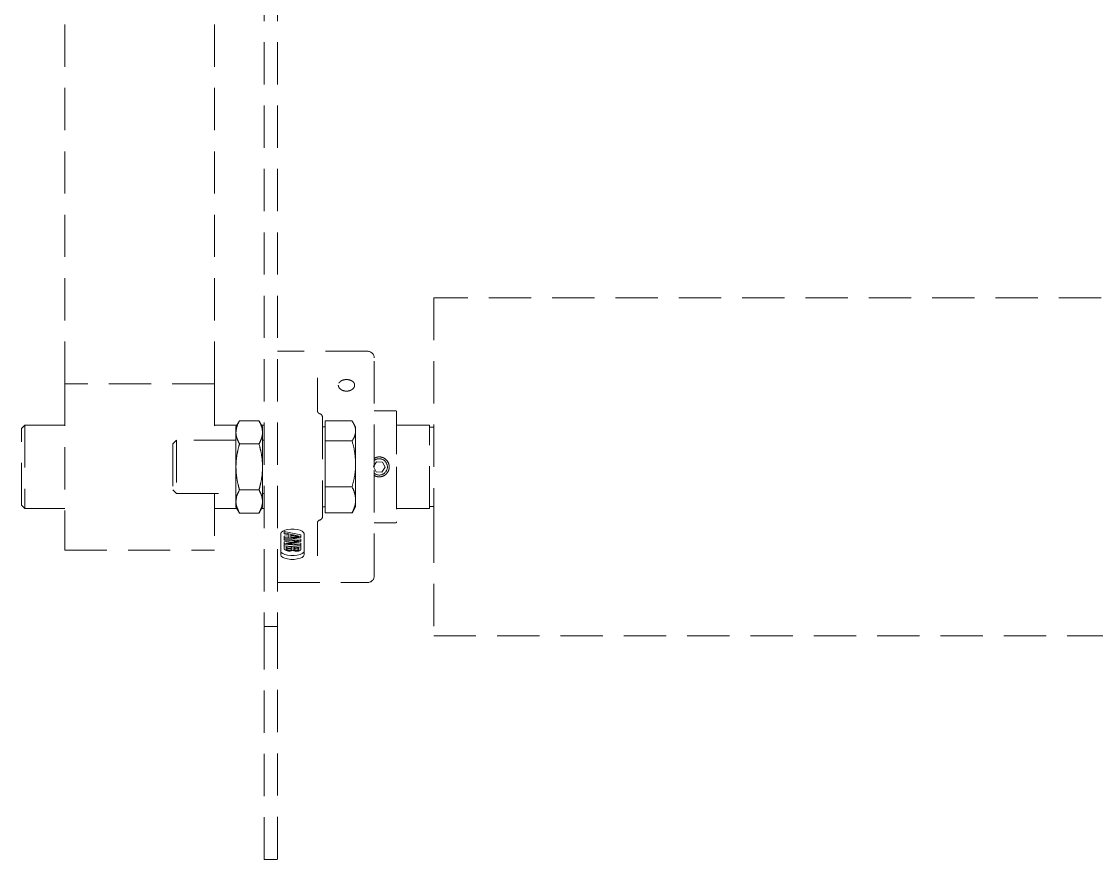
# Model space of a CAD drawing. Header units: millimetres. Extents: x 5227 to 261376, y 53707 to 123566.
# Drawn here: x 110817 to 111140.3, y 111758.5 to 112010.4 of the extents above; entities that cross this region are included whole.
import ezdxf

# ---------------------------------------------------------------- set-up
doc = ezdxf.new("R2010")
doc.units = ezdxf.units.MM
doc.linetypes.add('HIDDEN', pattern=[9.525, 6.35, -3.175])
doc.layers.get('0').update_dxf_attribs({"lineweight": 0})
doc.layers.add('PV_DIMENTION_SECOND_ROMANS', color=7, linetype='Continuous', lineweight=0)

# ---------------------------------------------------------------- blocks, each defined once
blk = doc.blocks.new('G$C513EE79C')
at = {"color": 252, "linetype": 'HIDDEN', "lineweight": 0, "ltscale": 2}
for p, q in [((-4704, -106.7), (-4704, -530)), ((-4700, -106.7), (-4700, -530)), ((-4764, -457), (-4764, -242.07)), ((-4719, -457), (-4719, -242.07)), ((-147, -431.2), (-4653, -431.2)), ((-4653, -431.2), (-4653, -498.12)), ((-4672.9, -447.25), (-4700, -447.25)), ((-4688, -465.06), (-4688, -455.23)), ((-4719, -457), (-4764, -457)), ((-4764, -457), (-4764, -507)), ((-4719, -457), (-4719, -474)), ((-4688.01, -465.11), (-4688, -465.06)), ((-4664.5, -465.15), (-4670.9, -465.15)), ((-4711.43, -468.14), (-4712.5, -470)), ((-4705.57, -468.14), (-4711.43, -468.14)), ((-4704.5, -470), (-4705.57, -468.14)), ((-4687.31, -466.02), (-4687.34, -466.03)), ((-4685.7, -471.19), (-4685.7, -468.18)), ((-4685.7, -468.18), (-4677.57, -468.18)), ((-4676.5, -470), (-4677.26, -468.68)), ((-4776, -469.5), (-4777, -470.5)), ((-4777, -493.5), (-4777, -470.5)), ((-4764, -469.5), (-4776, -469.5)), ((-4776, -469.5), (-4776, -494.5)), ((-4712.21, -469.5), (-4719, -469.5)), ((-4712.5, -470), (-4712.5, -471.61)), ((-4712.5, -482), (-4712.5, -471.61)), ((-4704, -469.5), (-4704.79, -469.5)), ((-4704.5, -471.61), (-4704.5, -470)), ((-4704.5, -482), (-4704.5, -471.61)), ((-4685.7, -470), (-4686.5, -470)), ((-4685.7, -474.19), (-4685.7, -471.19)), ((-4676.5, -471.19), (-4676.5, -470)), ((-4676.5, -481.1), (-4676.5, -471.19)), ((-4654.3, -469.5), (-4664.2, -469.5)), ((-4654.3, -470.15), (-4654.3, -469.5)), ((-4654.3, -494.5), (-4654.3, -470.15)), ((-4653.13, -470.05), (-4654.17, -470.05)), ((-4730.4, -474), (-4731.5, -475.1)), ((-4731.5, -475.1), (-4731.5, -488.9)), ((-4712.5, -474), (-4730.4, -474)), ((-4730.4, -474), (-4730.4, -490)), ((-4705.57, -475.07), (-4711.43, -475.07)), ((-4704, -474), (-4704.5, -474)), ((-4685.7, -481.1), (-4685.7, -474.19)), ((-4685.7, -474.19), (-4677.57, -474.19)), ((-4685.7, -488.01), (-4685.7, -481.1)), ((-4676.5, -491.91), (-4676.5, -481.1)), ((-4670.2, -480.46), (-4671.13, -481.93)), ((-4668.47, -480.54), (-4670.2, -480.46)), ((-4668.47, -480.54), (-4667.67, -482.07)), ((-4712.5, -482), (-4712.5, -492.39)), ((-4704.5, -492.39), (-4704.5, -482)), ((-4670.33, -483.46), (-4671.13, -481.93)), ((-4670.9, -482), (-4670.9, -482)), ((-4668.6, -483.54), (-4670.33, -483.46)), ((-4668.6, -483.54), (-4667.67, -482.07)), ((-4666.44, -482.48), (-4666.4, -482.13)), ((-4685.7, -488.01), (-4677.57, -488.01)), ((-4685.7, -491.91), (-4685.7, -488.01)), ((-4731.5, -488.9), (-4730.4, -490)), ((-4730.4, -490), (-4712.5, -490)), ((-4719, -490), (-4719, -507)), ((-4705.57, -488.93), (-4711.43, -488.93)), ((-4704.5, -490), (-4704, -490)), ((-4777, -493.5), (-4776, -494.5)), ((-4776, -494.5), (-4764, -494.5)), ((-4719, -494.5), (-4712.21, -494.5)), ((-4712.5, -492.39), (-4712.5, -494)), ((-4712.5, -494), (-4711.43, -495.86)), ((-4705.57, -495.86), (-4704.5, -494)), ((-4704.79, -494.5), (-4704, -494.5)), ((-4704.5, -494), (-4704.5, -492.39)), ((-4686.5, -494), (-4685.7, -494)), ((-4685.7, -495.82), (-4685.7, -491.91)), ((-4677.26, -495.32), (-4676.5, -494)), ((-4676.5, -494), (-4676.5, -491.91)), ((-4664.2, -494.5), (-4654.3, -494.5)), ((-4654.17, -493.95), (-4653.13, -493.95)), ((-4705.57, -495.86), (-4711.43, -495.86)), ((-4685.7, -495.82), (-4677.57, -495.82)), ((-4677.57, -495.82), (-4677.26, -495.3)), ((-4688, -498.94), (-4688.01, -498.89)), ((-4688, -508.77), (-4688, -498.94)), ((-4687.34, -497.97), (-4687.31, -497.98)), ((-4670.9, -498.85), (-4664.5, -498.85)), ((-4653, -498.12), (-4653, -532.8)), ((-4699, -508.48), (-4699, -502.04)), ((-4693, -502.45), (-4698, -501.37)), ((-4698, -501.84), (-4698, -501.37)), ((-4698, -501.84), (-4693, -502.91)), ((-4698, -502.12), (-4698, -501.84)), ((-4696.56, -502.42), (-4698, -502.12)), ((-4696.56, -502.72), (-4698, -502.81)), ((-4698, -503.28), (-4698, -502.81)), ((-4698, -503.28), (-4696.56, -503.19)), ((-4693, -503.21), (-4698, -503.52)), ((-4698, -503.52), (-4698, -503.28)), ((-4698, -503.77), (-4698, -503.52)), ((-4698, -503.77), (-4693, -504.17)), ((-4698, -504.02), (-4698, -503.77)), ((-4694.95, -504.26), (-4698, -504.02)), ((-4695.8, -504.19), (-4698, -504.54)), ((-4696.56, -503.19), (-4696.56, -502.42)), ((-4693, -503.7), (-4696.48, -503.43)), ((-4694.57, -502.84), (-4696.04, -502.53)), ((-4696.04, -502.53), (-4696.04, -503.16)), ((-4696.04, -502.69), (-4695.43, -502.66)), ((-4696.04, -503.16), (-4694.79, -503.08)), ((-4693, -502.45), (-4693, -502.91)), ((-4693, -502.91), (-4693, -503.21)), ((-4693, -503.7), (-4693, -504.17)), ((-4693, -504.17), (-4693, -504.43)), ((-4692, -502.04), (-4692, -508.48)), ((-4764, -507), (-4719, -507)), ((-4698, -505), (-4695.11, -504.54)), ((-4698, -505), (-4698, -504.54)), ((-4698, -505.26), (-4698, -505)), ((-4693, -505.65), (-4698, -505.26)), ((-4698, -505.68), (-4698, -505.26)), ((-4698, -505.68), (-4693, -506.08)), ((-4698, -506.62), (-4698, -505.68)), ((-4695.71, -506.11), (-4697.43, -505.98)), ((-4697.43, -505.98), (-4697.43, -506.43)), ((-4697.4, -506.67), (-4697.4, -506.2)), ((-4695.93, -505.17), (-4693, -505.4)), ((-4695.71, -506.62), (-4695.71, -506.11)), ((-4693.57, -506.28), (-4695.14, -506.16)), ((-4695.14, -506.16), (-4695.14, -506.56)), ((-4693, -504.94), (-4695.07, -504.78)), ((-4693, -504.43), (-4694.87, -504.75)), ((-4693.57, -506.71), (-4693.57, -506.28)), ((-4693, -505.4), (-4693, -504.94)), ((-4693, -505.4), (-4693, -505.65)), ((-4693, -505.65), (-4693, -506.08)), ((-4693, -506.08), (-4693, -506.68)), ((-4700, -516.75), (-4672.9, -516.75)), ((-4704, -530), (-4700, -530)), ((-4704, -600), (-4704, -530)), ((-4700, -530), (-4700, -600)), ((-4653, -532.8), (-147, -532.8)), ((-4700, -600), (-4704, -600))]:
    blk.add_line(p, q, dxfattribs=at)
at = {"color": 252, "linetype": 'HIDDEN', "lineweight": 0, "ltscale": 2, "flags": 128}
for points in [[(-4699, -502.04), (-4698.86, -501.67), (-4698.44, -501.32), (-4697.79, -501.04), (-4696.95, -500.83), (-4696, -500.73), (-4695, -500.73), (-4694.05, -500.83), (-4693.21, -501.04), (-4692.56, -501.32), (-4692.14, -501.67), (-4692, -502.04)], [(-4699, -507.37), (-4698.86, -507.74), (-4698.44, -508.08), (-4697.79, -508.37), (-4696.95, -508.57), (-4696, -508.68), (-4695, -508.68), (-4694.05, -508.57), (-4693.21, -508.37), (-4692.56, -508.08), (-4692.14, -507.74), (-4692, -507.37)], [(-4692, -508.48), (-4692.14, -508.85), (-4692.56, -509.2), (-4693.21, -509.48), (-4694.05, -509.68), (-4695, -509.79), (-4696, -509.79), (-4696.95, -509.68), (-4697.79, -509.48), (-4698.44, -509.2), (-4698.86, -508.85), (-4699, -508.48)]]:
    blk.add_lwpolyline(points, dxfattribs=at)
at = {"color": 252, "linetype": 'HIDDEN', "lineweight": 0, "ltscale": 2}
for centre, radius, start, end in [((-4672.9, -449.25), 2, 0, 90), ((-4664.5, -465.45), 0.3, 0, 90), ((-4687.5, -467), 1, 0, 79.2445), ((-4654.17, -469.92), 0.13, 180, 270), ((-4653.13, -469.92), 0.13, 270, 0), ((-4669.4, -482), 3, 15.4501, 120.6638), ((-4669.4, -482), 2.45, 357.5764, 128.5367), ((-4669.4, -482), 3, 239.3157, 271.6627), ((-4669.4, -482), 2.45, 231.6561, 357.5764), ((-4654.17, -494.08), 0.13, 90, 180), ((-4653.13, -494.08), 0.13, 0, 90), ((-4687.5, -497), 1, 280.7555, 0), ((-4664.5, -498.55), 0.3, 270, 0), ((-4672.9, -514.75), 2, 270, 0)]:
    blk.add_arc(centre, radius, start, end, dxfattribs=at)
for points, knots in [([(-4670.9, -482), (-4670.9, -480.67), (-4670.9, -477.96), (-4670.9, -473.91), (-4670.9, -470.2), (-4670.9, -466.91), (-4670.9, -464.03), (-4670.9, -461.31), (-4670.9, -458.8), (-4670.9, -456.53), (-4670.9, -454.55), (-4670.9, -452.87), (-4670.9, -451.37), (-4670.9, -450.18), (-4670.9, -449.39), (-4670.9, -449.3), (-4670.9, -449.25)], [0, 0, 0, 0, 0.077637, 0.157672, 0.239953, 0.304285, 0.368608, 0.434309, 0.5, 0.565701, 0.631392, 0.695725, 0.760047, 0.842337, 0.922374, 1, 1, 1, 1]), ([(-4681.71, -457.43), (-4681.68, -457.23), (-4681.63, -456.85), (-4681.2, -456.35), (-4680.58, -455.97), (-4679.8, -455.76), (-4678.96, -455.73), (-4678.16, -455.89), (-4677.47, -456.21), (-4676.99, -456.67), (-4676.81, -457.11), (-4676.78, -457.56), (-4676.89, -458.02), (-4677.29, -458.56), (-4677.92, -458.97), (-4678.7, -459.22), (-4679.54, -459.25), (-4680.34, -459.07), (-4681.03, -458.71), (-4681.51, -458.2), (-4681.69, -457.75), (-4681.71, -457.49), (-4681.71, -457.43)], [0, 0, 0, 0, 0.053595, 0.107186, 0.160861, 0.214592, 0.268232, 0.321775, 0.375368, 0.429079, 0.482792, 0.5, 0.553595, 0.607186, 0.660861, 0.714592, 0.768232, 0.821775, 0.875368, 0.929079, 0.982792, 1, 1, 1, 1]), ([(-4687.27, -466.03), (-4687.36, -466), (-4687.55, -465.93), (-4687.78, -465.72), (-4687.96, -465.44), (-4687.99, -465.22), (-4688, -465.1)], [0, 0, 0, 0, 0.240216, 0.486421, 0.739389, 1, 1, 1, 1]), ([(-4664.2, -465.45), (-4664.2, -465.5), (-4664.2, -465.61), (-4664.2, -466.54), (-4664.2, -468.06), (-4664.2, -470.21), (-4664.2, -472.43), (-4664.2, -474.37), (-4664.2, -476.36), (-4664.2, -478.91), (-4664.2, -480.99), (-4664.2, -482)], [0, 0, 0, 0, 0.116497, 0.239972, 0.36858, 0.499917, 0.631255, 0.695631, 0.760028, 0.883503, 1, 1, 1, 1]), ([(-4711.43, -468.14), (-4711.73, -468.71), (-4712.33, -469.84), (-4712.44, -471.02), (-4712.5, -471.61)], [0, 0, 0, 0, 0.495458, 1, 1, 1, 1]), ([(-4705.57, -468.14), (-4705.27, -468.71), (-4704.67, -469.84), (-4704.56, -471.02), (-4704.5, -471.61)], [0, 0, 0, 0, 0.495458, 1, 1, 1, 1]), ([(-4687.33, -466.02), (-4687.36, -466.01), (-4687.44, -465.99), (-4687.52, -465.95), (-4687.56, -465.94)], [0, 0, 0, 0, 0.496944, 1, 1, 1, 1]), ([(-4686.5, -467), (-4686.5, -467.05), (-4686.5, -467.15), (-4686.5, -467.98), (-4686.5, -469.37), (-4686.5, -471.32), (-4686.5, -473.32), (-4686.5, -475.09), (-4686.5, -476.89), (-4686.5, -479.2), (-4686.5, -482), (-4686.5, -484.8), (-4686.5, -487.6), (-4686.5, -490.28), (-4686.5, -492.68), (-4686.5, -494.31), (-4686.5, -495.34), (-4686.5, -496.16), (-4686.5, -496.85), (-4686.5, -496.95), (-4686.5, -497)], [0, 0, 0, 0, 0.058248, 0.119986, 0.18429, 0.249959, 0.315627, 0.347815, 0.380014, 0.441752, 0.5, 0.558248, 0.619986, 0.68429, 0.749959, 0.815627, 0.847815, 0.880014, 0.941752, 1, 1, 1, 1]), ([(-4677.57, -468.18), (-4677.34, -468.56), (-4676.88, -469.31), (-4676.55, -470.32), (-4676.51, -470.95), (-4676.5, -471.19)], [0, 0, 0, 0, 0.382109, 0.767865, 1, 1, 1, 1]), ([(-4712.5, -471.61), (-4712.5, -471.69), (-4712.49, -472.31), (-4712.25, -473.48), (-4711.71, -474.54), (-4711.43, -475.07)], [0, 0, 0, 0, 0.070099, 0.530789, 1, 1, 1, 1]), ([(-4704.5, -471.61), (-4704.5, -471.69), (-4704.51, -472.31), (-4704.75, -473.48), (-4705.29, -474.54), (-4705.57, -475.07)], [0, 0, 0, 0, 0.070099, 0.530789, 1, 1, 1, 1]), ([(-4676.5, -471.19), (-4676.54, -471.59), (-4676.61, -472.39), (-4677.06, -473.39), (-4677.44, -473.99), (-4677.57, -474.19)], [0, 0, 0, 0, 0.391368, 0.788636, 1, 1, 1, 1]), ([(-4712.5, -482), (-4712.48, -481.37), (-4712.44, -479.89), (-4712.09, -477.56), (-4711.65, -475.9), (-4711.43, -475.07)], [0, 0, 0, 0, 0.268407, 0.632373, 1, 1, 1, 1]), ([(-4704.5, -482), (-4704.52, -481.37), (-4704.56, -479.89), (-4704.91, -477.56), (-4705.35, -475.9), (-4705.57, -475.07)], [0, 0, 0, 0, 0.268407, 0.632373, 1, 1, 1, 1]), ([(-4677.57, -474.19), (-4677.27, -475.31), (-4676.67, -477.58), (-4676.56, -479.92), (-4676.5, -481.1)], [0, 0, 0, 0, 0.495458, 1, 1, 1, 1]), ([(-4676.5, -481.1), (-4676.5, -481.27), (-4676.51, -482.51), (-4676.75, -484.84), (-4677.29, -486.95), (-4677.57, -488.01)], [0, 0, 0, 0, 0.070099, 0.530789, 1, 1, 1, 1]), ([(-4669.4, -485), (-4669.07, -484.97), (-4668.4, -484.9), (-4667.51, -484.39), (-4666.82, -483.64), (-4666.42, -482.69), (-4666.36, -481.67), (-4666.64, -480.69), (-4667.22, -479.86), (-4668.04, -479.26), (-4669.02, -478.97), (-4670.03, -479), (-4670.62, -479.28), (-4670.9, -479.41)], [0, 0, 0, 0, 0.09102, 0.182006, 0.273902, 0.366416, 0.45795, 0.548459, 0.639446, 0.731687, 0.824045, 0.915144, 1, 1, 1, 1]), ([(-4711.43, -488.93), (-4711.59, -488.35), (-4711.97, -486.93), (-4712.4, -484.62), (-4712.47, -482.88), (-4712.5, -482)], [0, 0, 0, 0, 0.257243, 0.62638, 1, 1, 1, 1]), ([(-4705.57, -488.93), (-4705.41, -488.35), (-4705.03, -486.93), (-4704.6, -484.62), (-4704.53, -482.88), (-4704.5, -482)], [0, 0, 0, 0, 0.257243, 0.62638, 1, 1, 1, 1]), ([(-4670.9, -514.75), (-4670.9, -514.7), (-4670.9, -514.61), (-4670.9, -513.82), (-4670.9, -512.63), (-4670.9, -511.13), (-4670.9, -509.45), (-4670.9, -507.47), (-4670.9, -505.2), (-4670.9, -502.69), (-4670.9, -499.97), (-4670.9, -497.09), (-4670.9, -493.8), (-4670.9, -490.09), (-4670.9, -486.04), (-4670.9, -483.33), (-4670.9, -482)], [0, 0, 0, 0, 0.077635, 0.157672, 0.239953, 0.304285, 0.368608, 0.434309, 0.5, 0.565701, 0.631392, 0.695725, 0.760048, 0.842337, 0.922367, 1, 1, 1, 1]), ([(-4670.9, -484.57), (-4670.65, -484.71), (-4670.18, -484.96), (-4669.65, -484.99), (-4669.4, -485)], [0, 0, 0, 0, 0.536646, 1, 1, 1, 1]), ([(-4664.2, -482), (-4664.2, -483.01), (-4664.2, -485.09), (-4664.2, -488.17), (-4664.2, -491.14), (-4664.2, -493.79), (-4664.2, -495.58), (-4664.2, -496.72), (-4664.2, -497.62), (-4664.2, -498.39), (-4664.2, -498.5), (-4664.2, -498.55)], [0, 0, 0, 0, 0.116497, 0.239972, 0.36858, 0.499917, 0.631255, 0.695631, 0.760028, 0.883503, 1, 1, 1, 1]), ([(-4677.57, -488.01), (-4677.27, -488.64), (-4676.67, -489.92), (-4676.56, -491.25), (-4676.5, -491.91)], [0, 0, 0, 0, 0.495458, 1, 1, 1, 1]), ([(-4711.43, -488.93), (-4711.73, -489.49), (-4712.33, -490.63), (-4712.44, -491.8), (-4712.5, -492.39)], [0, 0, 0, 0, 0.495458, 1, 1, 1, 1]), ([(-4705.57, -488.93), (-4705.27, -489.49), (-4704.67, -490.63), (-4704.56, -491.8), (-4704.5, -492.39)], [0, 0, 0, 0, 0.495458, 1, 1, 1, 1]), ([(-4712.5, -492.39), (-4712.5, -492.47), (-4712.49, -493.1), (-4712.25, -494.27), (-4711.71, -495.32), (-4711.43, -495.86)], [0, 0, 0, 0, 0.070099, 0.530789, 1, 1, 1, 1]), ([(-4704.5, -492.39), (-4704.5, -492.47), (-4704.51, -493.1), (-4704.75, -494.27), (-4705.29, -495.32), (-4705.57, -495.86)], [0, 0, 0, 0, 0.070099, 0.530789, 1, 1, 1, 1]), ([(-4676.5, -491.91), (-4676.5, -492.01), (-4676.51, -492.71), (-4676.75, -494.03), (-4677.29, -495.22), (-4677.57, -495.82)], [0, 0, 0, 0, 0.070099, 0.530789, 1, 1, 1, 1]), ([(-4688, -498.9), (-4687.99, -498.78), (-4687.96, -498.56), (-4687.78, -498.28), (-4687.55, -498.07), (-4687.36, -498), (-4687.27, -497.97)], [0, 0, 0, 0, 0.260611, 0.513579, 0.759784, 1, 1, 1, 1]), ([(-4687.56, -498.06), (-4687.52, -498.05), (-4687.44, -498.01), (-4687.36, -497.99), (-4687.33, -497.98)], [0, 0, 0, 0, 0.50305, 1, 1, 1, 1]), ([(-4695.11, -504.54), (-4694.96, -504.52), (-4694.64, -504.47), (-4694.16, -504.4), (-4693.84, -504.36), (-4693.67, -504.34)], [0, 0, 0, 0, 0.324834, 0.662217, 1, 1, 1, 1]), ([(-4693.67, -504.34), (-4693.84, -504.33), (-4694.13, -504.31), (-4694.56, -504.29), (-4694.82, -504.27), (-4694.95, -504.26)], [0, 0, 0, 0, 0.384961, 0.692393, 1, 1, 1, 1]), ([(-4694.79, -503.08), (-4694.75, -503.08), (-4694.67, -503.08), (-4694.56, -503.07), (-4694.46, -503.06), (-4694.38, -503.06), (-4694.3, -503.06), (-4694.21, -503.05), (-4694.13, -503.05), (-4694.05, -503.04), (-4693.99, -503.04), (-4693.92, -503.04), (-4693.86, -503.04), (-4693.8, -503.03), (-4693.69, -503.03), (-4693.61, -503.03), (-4693.54, -503.03)], [0, 0, 0, 0, 0.099594, 0.199189, 0.248986, 0.348581, 0.398378, 0.448175, 0.54777, 0.597567, 0.647364, 0.697161, 0.746958, 0.796756, 0.84756, 1, 1, 1, 1]), ([(-4693.54, -503.03), (-4693.56, -503.02), (-4693.62, -503.02), (-4693.7, -503), (-4693.79, -502.99), (-4693.87, -502.97), (-4693.95, -502.96), (-4694, -502.95), (-4694.06, -502.94), (-4694.11, -502.93), (-4694.19, -502.92), (-4694.26, -502.9), (-4694.34, -502.89), (-4694.39, -502.87), (-4694.47, -502.86), (-4694.53, -502.85), (-4694.57, -502.84)], [0, 0, 0, 0, 0.054943, 0.164834, 0.219777, 0.329666, 0.384609, 0.439552, 0.494494, 0.549437, 0.604379, 0.714266, 0.769208, 0.824151, 0.879093, 1, 1, 1, 1]), ([(-4696.42, -507.29), (-4696.5, -507.29), (-4696.73, -507.28), (-4697.17, -507.17), (-4697.62, -507), (-4697.94, -506.79), (-4697.98, -506.67), (-4698, -506.62)], [0, 0, 0, 0, 0.093436, 0.276751, 0.597142, 0.852965, 1, 1, 1, 1]), ([(-4697.43, -505.98), (-4697.43, -506), (-4697.43, -506.06), (-4697.42, -506.13), (-4697.41, -506.18), (-4697.4, -506.2)], [0, 0, 0, 0, 0.35329, 0.676127, 1, 1, 1, 1]), ([(-4697.43, -506.43), (-4697.43, -506.46), (-4697.43, -506.51), (-4697.42, -506.59), (-4697.41, -506.64), (-4697.4, -506.67)], [0, 0, 0, 0, 0.394435, 0.696732, 1, 1, 1, 1]), ([(-4697.4, -506.2), (-4697.39, -506.22), (-4697.38, -506.25), (-4697.33, -506.29), (-4697.27, -506.33), (-4697.21, -506.37), (-4697.14, -506.41), (-4697.06, -506.44), (-4696.97, -506.47), (-4696.88, -506.5), (-4696.78, -506.53), (-4696.7, -506.54), (-4696.58, -506.56), (-4696.49, -506.57), (-4696.42, -506.57)], [0, 0, 0, 0, 0.069719, 0.192371, 0.253501, 0.314627, 0.437053, 0.498172, 0.55929, 0.681711, 0.742837, 0.803972, 0.865123, 1, 1, 1, 1]), ([(-4697.4, -506.67), (-4697.39, -506.68), (-4697.38, -506.71), (-4697.33, -506.76), (-4697.27, -506.8), (-4697.21, -506.83), (-4697.14, -506.87), (-4697.06, -506.9), (-4696.97, -506.94), (-4696.88, -506.96), (-4696.78, -506.99), (-4696.7, -507), (-4696.58, -507.02), (-4696.49, -507.03), (-4696.42, -507.03)], [0, 0, 0, 0, 0.069719, 0.192371, 0.253501, 0.314627, 0.437053, 0.498172, 0.55929, 0.681711, 0.742837, 0.803972, 0.865123, 1, 1, 1, 1]), ([(-4696.32, -504.97), (-4696.4, -504.98), (-4696.56, -505), (-4696.86, -505.04), (-4697.09, -505.07), (-4697.24, -505.08)], [0, 0, 0, 0, 0.258306, 0.51659, 1, 1, 1, 1]), ([(-4697.24, -505.08), (-4697.08, -505.09), (-4696.78, -505.11), (-4696.34, -505.14), (-4696.07, -505.16), (-4695.93, -505.17)], [0, 0, 0, 0, 0.376575, 0.688232, 1, 1, 1, 1]), ([(-4696.42, -506.57), (-4696.37, -506.57), (-4696.25, -506.56), (-4696.07, -506.52), (-4695.87, -506.43), (-4695.73, -506.3), (-4695.71, -506.2), (-4695.71, -506.15)], [0, 0, 0, 0, 0.110158, 0.247528, 0.44464, 0.727078, 1, 1, 1, 1]), ([(-4696.42, -507.03), (-4696.37, -507.03), (-4696.25, -507.03), (-4696.07, -506.98), (-4695.87, -506.9), (-4695.73, -506.77), (-4695.71, -506.67), (-4695.71, -506.62)], [0, 0, 0, 0, 0.110158, 0.247528, 0.44464, 0.727078, 1, 1, 1, 1]), ([(-4695.39, -506.98), (-4695.44, -507.02), (-4695.55, -507.11), (-4695.84, -507.21), (-4696.15, -507.28), (-4696.34, -507.29), (-4696.42, -507.29)], [0, 0, 0, 0, 0.2245, 0.582962, 0.81696, 1, 1, 1, 1]), ([(-4694.87, -504.75), (-4695.03, -504.77), (-4695.34, -504.82), (-4695.82, -504.9), (-4696.15, -504.95), (-4696.32, -504.97)], [0, 0, 0, 0, 0.319795, 0.659841, 1, 1, 1, 1]), ([(-4694.19, -507.34), (-4694.27, -507.33), (-4694.51, -507.32), (-4694.87, -507.24), (-4695.21, -507.12), (-4695.34, -507.02), (-4695.39, -506.98)], [0, 0, 0, 0, 0.160219, 0.454509, 0.778367, 1, 1, 1, 1]), ([(-4695.14, -506.1), (-4695.12, -506.18), (-4695.08, -506.32), (-4694.85, -506.49), (-4694.61, -506.58), (-4694.41, -506.63), (-4694.28, -506.63), (-4694.23, -506.64)], [0, 0, 0, 0, 0.347878, 0.625456, 0.78878, 0.908922, 1, 1, 1, 1]), ([(-4695.14, -506.56), (-4695.12, -506.64), (-4695.08, -506.79), (-4694.85, -506.95), (-4694.61, -507.05), (-4694.41, -507.09), (-4694.28, -507.1), (-4694.23, -507.1)], [0, 0, 0, 0, 0.347878, 0.625456, 0.78878, 0.908922, 1, 1, 1, 1]), ([(-4693.57, -506.28), (-4693.57, -506.29), (-4693.57, -506.31), (-4693.58, -506.34), (-4693.6, -506.38), (-4693.62, -506.41), (-4693.64, -506.43), (-4693.67, -506.46), (-4693.71, -506.49), (-4693.76, -506.52), (-4693.81, -506.55), (-4693.86, -506.57), (-4693.92, -506.59), (-4693.97, -506.6), (-4694.04, -506.62), (-4694.12, -506.63), (-4694.18, -506.63), (-4694.23, -506.64)], [0, 0, 0, 0, 0.039848, 0.154228, 0.211383, 0.268542, 0.325705, 0.382871, 0.440042, 0.554645, 0.611831, 0.669022, 0.726221, 0.783431, 0.840656, 0.897909, 1, 1, 1, 1]), ([(-4694.23, -507.1), (-4694.2, -507.1), (-4694.16, -507.1), (-4694.09, -507.09), (-4694.01, -507.07), (-4693.93, -507.05), (-4693.86, -507.03), (-4693.79, -507), (-4693.74, -506.97), (-4693.69, -506.94), (-4693.66, -506.92), (-4693.64, -506.89), (-4693.62, -506.86), (-4693.6, -506.83), (-4693.58, -506.79), (-4693.57, -506.75), (-4693.57, -506.72), (-4693.57, -506.71)], [0, 0, 0, 0, 0.053497, 0.106836, 0.160112, 0.243957, 0.327723, 0.369511, 0.453216, 0.536895, 0.578674, 0.620452, 0.704076, 0.74585, 0.829444, 0.914545, 1, 1, 1, 1]), ([(-4693.03, -506.93), (-4693.07, -506.97), (-4693.14, -507.07), (-4693.44, -507.21), (-4693.79, -507.3), (-4694.06, -507.33), (-4694.17, -507.33), (-4694.19, -507.34)], [0, 0, 0, 0, 0.200372, 0.501468, 0.808492, 0.96837, 1, 1, 1, 1]), ([(-4693, -506.68), (-4693, -506.71), (-4693, -506.77), (-4693.01, -506.85), (-4693.03, -506.9), (-4693.03, -506.93)], [0, 0, 0, 0, 0.385083, 0.692098, 1, 1, 1, 1])]:
    blk.add_open_spline(points, degree=3, knots=knots, dxfattribs=at)

msp = doc.modelspace()

# ---------------------------------------------------------------- block references
at = {"layer": 'PV_DIMENTION_SECOND_ROMANS'}
msp.add_blockref('G$C513EE79C', (115594.01, 112358.53), dxfattribs=at)

doc.saveas('drawing.dxf')
